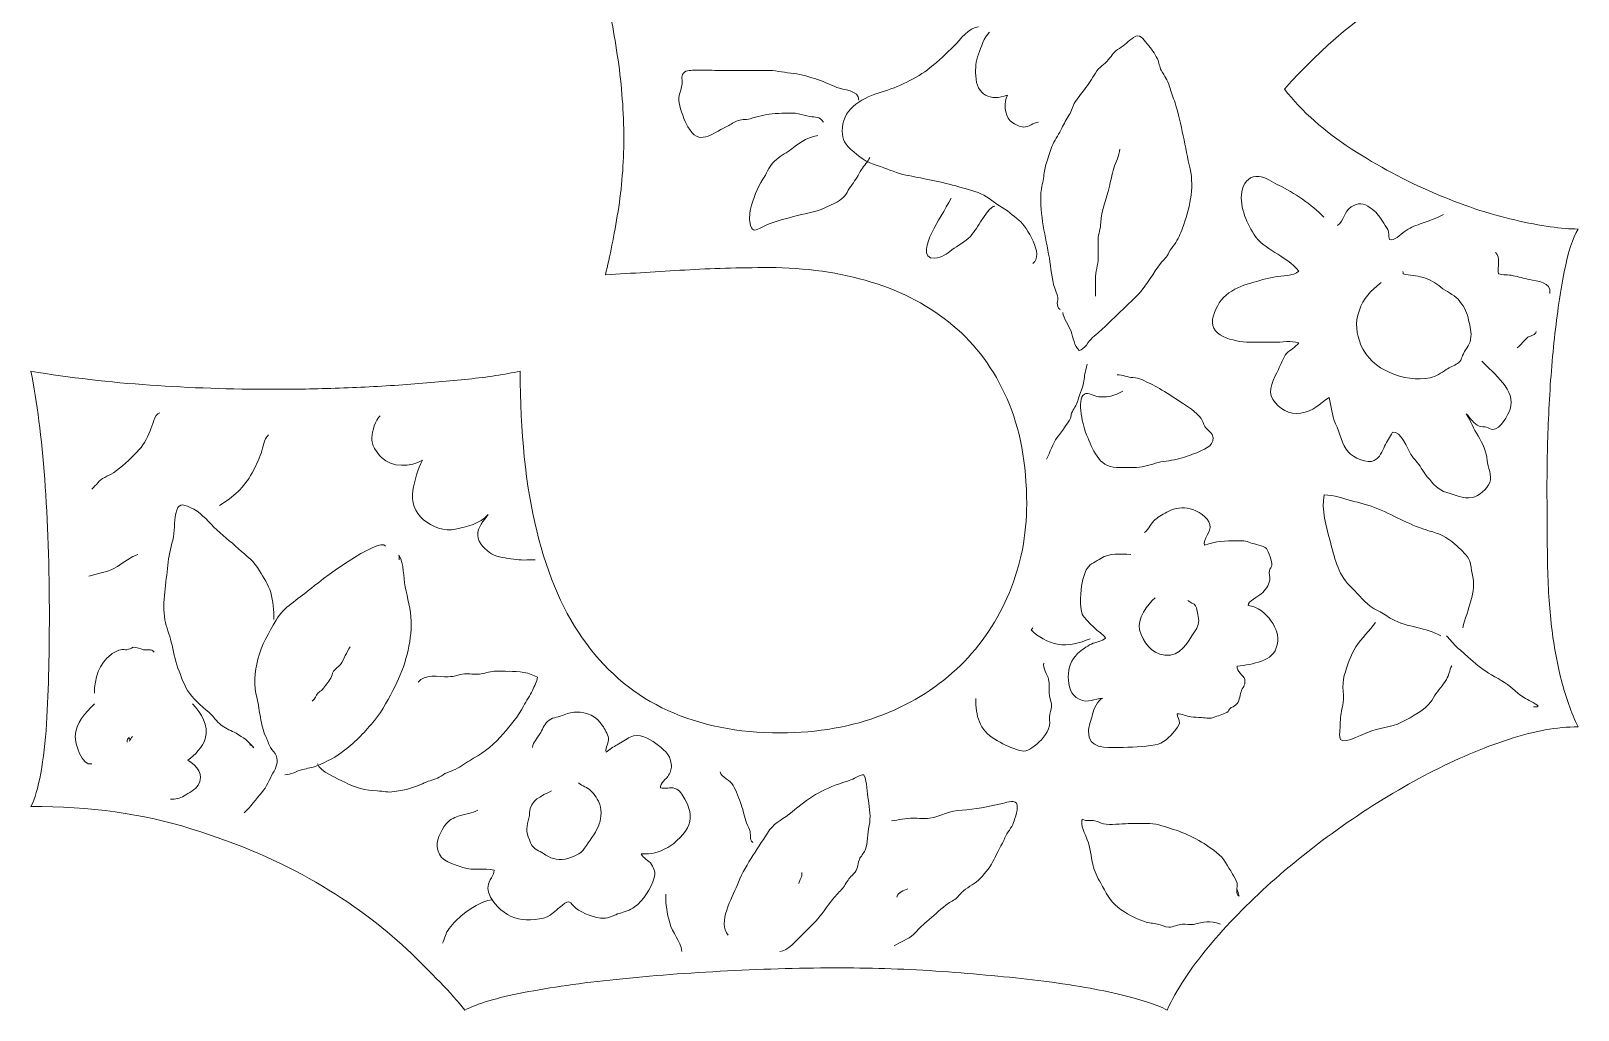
# Model space of a CAD drawing. Header units: millimetres. Extents: x 298.5 to 377.9, y -188.4 to -177.5.
# Drawn here: x 298.54 to 307.94, y -188.29 to -182.33 of the extents above; entities that cross this region are included whole.
import ezdxf

# ---------------------------------------------------------------- set-up
doc = ezdxf.new("R2010")
doc.units = ezdxf.units.MM
doc.header["$MEASUREMENT"] = 0
doc.layers.add('30', color=7, linetype='Continuous', lineweight=0)

msp = doc.modelspace()

# ---------------------------------------------------------------- linework, layer by layer
at = {"layer": '30', "color": 18, "lineweight": 13, "true_color": 0x000000}
msp.add_lwpolyline([(301.2557, -184.8059)], dxfattribs=at)
for points, knots in [([(298.5382, -187.0493), (298.5615, -187.0053), (298.5813, -186.9381), (298.5977, -186.8477), (298.614, -186.7573), (298.6257, -186.6571), (298.6327, -186.5472), (298.6397, -186.4372), (298.6443, -186.3249), (298.6467, -186.21), (298.649, -186.0952), (298.6502, -185.9938), (298.6502, -185.9058), (298.6502, -185.5931), (298.6408, -185.3109), (298.6222, -185.0593), (298.6035, -184.8076), (298.5755, -184.589), (298.5382, -184.4033), (298.7761, -184.4424), (299.0175, -184.4705), (299.2625, -184.4876), (299.5074, -184.5047), (299.7558, -184.5132), (300.0077, -184.5132), (300.1383, -184.5132), (300.2736, -184.5108), (300.4136, -184.5059), (300.5535, -184.501), (300.69, -184.4937), (300.8229, -184.4839), (300.9559, -184.4741), (301.0807, -184.4631), (301.1973, -184.4509), (301.3139, -184.4387), (301.4189, -184.4228), (301.5122, -184.4033), (301.5122, -185.146), (301.6463, -185.6982), (301.9146, -186.0598), (302.1828, -186.4214), (302.5759, -186.6022), (303.0937, -186.6022), (303.3223, -186.6022), (303.5299, -186.5655), (303.7165, -186.4922), (303.9031, -186.4189), (304.0605, -186.3188), (304.1888, -186.1917), (304.3171, -186.0647), (304.4163, -185.9168), (304.4862, -185.7483), (304.5562, -185.5797), (304.5912, -185.4001), (304.5912, -185.2095), (304.5912, -184.9652), (304.5515, -184.7526), (304.4722, -184.5719), (304.3929, -184.3911), (304.2833, -184.242), (304.1433, -184.1247), (304.0034, -184.0075), (303.8378, -183.9195), (303.6465, -183.8609), (303.4552, -183.8022), (303.2476, -183.7729), (303.0237, -183.7729), (302.8418, -183.7729), (302.6715, -183.7778), (302.5129, -183.7876), (302.3543, -183.7974), (302.1933, -183.8071), (302.03, -183.8169), (302.058, -183.7045), (302.0837, -183.5762), (302.107, -183.4321), (302.1303, -183.2879), (302.142, -183.1401), (302.142, -182.9886), (302.142, -182.8274), (302.1303, -182.6674), (302.107, -182.5086), (302.0837, -182.3497), (302.058, -182.2068), (302.03, -182.0798), (302.254, -182.0944), (302.4989, -182.1018), (302.7648, -182.1018), (302.9701, -182.1018), (303.1777, -182.0737), (303.3876, -182.0175), (303.5975, -181.9613), (303.7865, -181.8733), (303.9544, -181.7536), (304.1224, -181.6339), (304.2588, -181.4824), (304.3638, -181.2992), (304.4687, -181.1159), (304.5212, -180.8948), (304.5212, -180.6358), (304.5212, -180.2156), (304.4209, -179.8833), (304.2203, -179.639), (304.0197, -179.3947), (303.6908, -179.2725), (303.2336, -179.2725), (302.9957, -179.2725), (302.7718, -179.3116), (302.5619, -179.3898), (302.3519, -179.468), (302.17, -179.5975), (302.016, -179.7783), (301.8621, -179.9591), (301.7396, -180.1997), (301.6487, -180.5002), (301.5577, -180.8007), (301.5122, -181.1733), (301.5122, -181.618), (301.1483, -181.5447), (300.6982, -181.5081), (300.1617, -181.5081), (299.9097, -181.5081), (299.6613, -181.5166), (299.4164, -181.5337), (299.1715, -181.5508), (298.9301, -181.5789), (298.6921, -181.618), (298.7201, -181.4616), (298.7446, -181.2454), (298.7656, -180.9693), (298.7866, -180.6932), (298.7971, -180.372), (298.7971, -180.0055), (298.7971, -179.9077), (298.7936, -179.7978), (298.7866, -179.6756), (298.7796, -179.5535), (298.7703, -179.4362), (298.7586, -179.3238), (298.747, -179.2114), (298.7353, -179.1088), (298.7236, -179.016), (298.712, -178.9231), (298.7015, -178.8572), (298.6921, -178.8181), (299.0514, -178.8181), (299.3756, -178.7741), (299.6648, -178.6861), (299.9541, -178.5982), (300.2071, -178.4907), (300.4241, -178.3636), (300.641, -178.2366), (300.8241, -178.1022), (300.9734, -177.9605), (301.1227, -177.8188), (301.2393, -177.6942), (301.3233, -177.5867), (301.3933, -177.6258), (301.5017, -177.6649), (301.6487, -177.704), (301.7956, -177.7431), (301.9647, -177.7785), (302.156, -177.8102), (302.3473, -177.842), (302.5549, -177.8677), (302.7788, -177.8872), (303.0027, -177.9067), (303.229, -177.9165), (303.4576, -177.9165), (303.6675, -177.9165), (303.8774, -177.9067), (304.0874, -177.8872), (304.2973, -177.8677), (304.4944, -177.842), (304.6787, -177.8102), (304.8629, -177.7785), (305.0251, -177.7431), (305.165, -177.704), (305.305, -177.6649), (305.4099, -177.6258), (305.4799, -177.5867), (305.5359, -177.7235), (305.642, -177.8677), (305.7983, -178.0191), (305.9546, -178.1706), (306.1365, -178.3087), (306.3441, -178.4333), (306.5517, -178.5579), (306.771, -178.6617), (307.0019, -178.7448), (307.2328, -178.8278), (307.4486, -178.8694), (307.6492, -178.8694), (307.6212, -178.9231), (307.5932, -179.0062), (307.5652, -179.1186), (307.5372, -179.231), (307.5127, -179.3568), (307.4917, -179.4961), (307.4708, -179.6353), (307.4544, -179.7819), (307.4428, -179.9358), (307.4311, -180.0898), (307.4253, -180.2351), (307.4253, -180.372), (307.4253, -180.6847), (307.4463, -180.951), (307.4882, -181.1709), (307.5302, -181.3908), (307.5839, -181.5691), (307.6492, -181.706), (307.4253, -181.789), (307.178, -181.9087), (306.9074, -182.0651), (306.6369, -182.2215), (306.3873, -182.4291), (306.1587, -182.6881), (306.266, -182.8249), (306.4013, -182.9459), (306.5646, -183.0509), (306.7278, -183.156), (306.8946, -183.2452), (307.0649, -183.3185), (307.2352, -183.3918), (307.3996, -183.4467), (307.5582, -183.4834), (307.7168, -183.52), (307.8451, -183.5384), (307.9431, -183.5384), (307.9104, -183.5921), (307.8825, -183.6789), (307.8591, -183.7986), (307.8358, -183.9183), (307.816, -184.0527), (307.7996, -184.2017), (307.7833, -184.3507), (307.7717, -184.5047), (307.7647, -184.6635), (307.7577, -184.8223), (307.7542, -184.9677), (307.7542, -185.0996), (307.7542, -185.2755), (307.7553, -185.4331), (307.7577, -185.5723), (307.76, -185.7116), (307.7682, -185.8399), (307.7822, -185.9572), (307.7961, -186.0744), (307.816, -186.1832), (307.8416, -186.2833), (307.8673, -186.3835), (307.9011, -186.4776), (307.9431, -186.5655), (307.8171, -186.5655), (307.676, -186.5912), (307.5197, -186.6425), (307.3635, -186.6938), (307.2025, -186.7622), (307.0369, -186.8477), (306.8713, -186.9332), (306.7057, -187.0334), (306.5401, -187.1482), (306.3744, -187.2631), (306.2205, -187.384), (306.0782, -187.511), (305.9359, -187.6381), (305.8088, -187.7688), (305.6968, -187.9032), (305.5849, -188.0376), (305.5009, -188.1658), (305.4449, -188.288), (305.3796, -188.2538), (305.2781, -188.2208), (305.1405, -188.189), (305.0029, -188.1573), (304.8431, -188.1304), (304.6612, -188.1084), (304.4792, -188.0864), (304.2845, -188.0681), (304.0769, -188.0534), (303.8693, -188.0388), (303.6652, -188.0315), (303.4646, -188.0315), (303.2406, -188.0315), (303.0097, -188.0376), (302.7718, -188.0498), (302.5339, -188.062), (302.3088, -188.0791), (302.0965, -188.1011), (301.8843, -188.1231), (301.6965, -188.1499), (301.5332, -188.1817), (301.3699, -188.2135), (301.251, -188.2489), (301.1763, -188.288), (301.0924, -188.1854), (300.9746, -188.062), (300.8229, -187.9178), (300.6713, -187.7737), (300.4871, -187.6381), (300.2701, -187.511), (300.0532, -187.384), (299.8001, -187.2753), (299.5109, -187.1849), (299.2216, -187.0945), (298.8974, -187.0493), (298.5382, -187.0493)], [0, 0, 0, 0, 1, 1, 1, 2, 2, 2, 3, 3, 3, 4, 4, 4, 5, 5, 5, 6, 6, 6, 7, 7, 7, 8, 8, 8, 9, 9, 9, 10, 10, 10, 11, 11, 11, 12, 12, 12, 13, 13, 13, 14, 14, 14, 15, 15, 15, 16, 16, 16, 17, 17, 17, 18, 18, 18, 19, 19, 19, 20, 20, 20, 21, 21, 21, 22, 22, 22, 23, 23, 23, 24, 24, 24, 25, 25, 25, 26, 26, 26, 27, 27, 27, 28, 28, 28, 29, 29, 29, 30, 30, 30, 31, 31, 31, 32, 32, 32, 33, 33, 33, 34, 34, 34, 35, 35, 35, 36, 36, 36, 37, 37, 37, 38, 38, 38, 39, 39, 39, 40, 40, 40, 41, 41, 41, 42, 42, 42, 43, 43, 43, 44, 44, 44, 45, 45, 45, 46, 46, 46, 47, 47, 47, 48, 48, 48, 49, 49, 49, 50, 50, 50, 51, 51, 51, 52, 52, 52, 53, 53, 53, 54, 54, 54, 55, 55, 55, 56, 56, 56, 57, 57, 57, 58, 58, 58, 59, 59, 59, 60, 60, 60, 61, 61, 61, 62, 62, 62, 63, 63, 63, 64, 64, 64, 65, 65, 65, 66, 66, 66, 67, 67, 67, 68, 68, 68, 69, 69, 69, 70, 70, 70, 71, 71, 71, 72, 72, 72, 73, 73, 73, 74, 74, 74, 75, 75, 75, 76, 76, 76, 77, 77, 77, 78, 78, 78, 79, 79, 79, 80, 80, 80, 81, 81, 81, 82, 82, 82, 83, 83, 83, 84, 84, 84, 85, 85, 85, 86, 86, 86, 87, 87, 87, 88, 88, 88, 89, 89, 89, 90, 90, 90, 91, 91, 91, 92, 92, 92, 93, 93, 93, 94, 94, 94, 95, 95, 95, 96, 96, 96, 97, 97, 97, 98, 98, 98, 99, 99, 99, 100, 100, 100, 101, 101, 101, 102, 102, 102, 102]), ([(304.6291, -183.7476), (304.7004, -183.6967), (304.5893, -183.5219), (304.5464, -183.4868), (304.5083, -183.4555), (304.4706, -183.4218), (304.427, -183.3967), (304.3827, -183.3713), (304.343, -183.3332), (304.2956, -183.3172), (304.1926, -183.2824), (304.0891, -183.2559), (303.9801, -183.2345), (303.9328, -183.2252), (303.8875, -183.2172), (303.8394, -183.206), (303.7839, -183.1931), (303.7363, -183.1676), (303.6829, -183.1523), (303.6177, -183.1336), (303.5715, -183.0997), (303.5209, -183.053), (303.475, -183.0108), (303.4673, -182.9818), (303.4712, -182.9208), (303.4789, -182.7981), (303.605, -182.7366), (303.7068, -182.7058), (303.8106, -182.6744), (303.9202, -182.6254), (304.0044, -182.5569), (304.0559, -182.5151), (304.1023, -182.4719), (304.1496, -182.4247), (304.1867, -182.3876), (304.2415, -182.3116), (304.2984, -182.3089)], [0, 0, 0, 0, 1, 1, 1, 2, 2, 2, 3, 3, 3, 4, 4, 4, 5, 5, 5, 6, 6, 6, 7, 7, 7, 8, 8, 8, 9, 9, 9, 10, 10, 10, 11, 11, 11, 12, 12, 12, 12]), ([(304.3645, -182.342), (304.333, -182.3723), (304.3138, -182.4331), (304.2985, -182.4743), (304.2816, -182.5197), (304.2793, -182.5572), (304.2815, -182.6066), (304.2867, -182.7239), (304.3714, -182.7642), (304.4741, -182.7236), (304.4535, -182.7682), (304.4549, -182.8434), (304.4913, -182.88), (304.5077, -182.8966), (304.5491, -182.9173), (304.5728, -182.9183), (304.6053, -182.9196), (304.631, -182.8921), (304.6622, -182.8877)], [0, 0, 0, 0, 1, 1, 1, 2, 2, 2, 3, 3, 3, 4, 4, 4, 5, 5, 5, 6, 6, 6, 6]), ([(304.7945, -184.0287), (304.7633, -184.005), (304.7859, -183.9754), (304.7788, -183.9452), (304.7752, -183.9297), (304.7669, -183.9129), (304.7619, -183.8977), (304.7421, -183.8375), (304.7398, -183.7755), (304.7293, -183.7154), (304.7061, -183.5838), (304.6704, -183.4544), (304.6783, -183.3181), (304.6803, -183.284), (304.6923, -183.2528), (304.6953, -183.2189), (304.6979, -183.1894), (304.7023, -183.1642), (304.7119, -183.1358), (304.7228, -183.1033), (304.7316, -183.0677), (304.7445, -183.0361), (304.7586, -183.0017), (304.7825, -182.9715), (304.799, -182.9365), (304.8125, -182.9077), (304.827, -182.881), (304.8441, -182.8546), (304.8605, -182.8291), (304.8663, -182.8014), (304.8804, -182.7756), (304.8959, -182.7473), (304.9229, -182.7161), (304.9424, -182.6897), (304.9669, -182.6565), (304.9889, -182.6256), (305.0095, -182.5897), (305.0317, -182.551), (305.0625, -182.5408), (305.0894, -182.5074), (305.1106, -182.481), (305.1228, -182.4594), (305.1547, -182.4404), (305.1879, -182.4205), (305.21, -182.3939), (305.241, -182.3735), (305.2818, -182.3467), (305.2971, -182.3811), (305.324, -182.4128), (305.3499, -182.4432), (305.3683, -182.4671), (305.3861, -182.5038), (305.3966, -182.5254), (305.3983, -182.5532), (305.4092, -182.5731), (305.4306, -182.6128), (305.4477, -182.6277), (305.4596, -182.6723), (305.4685, -182.7056), (305.4826, -182.7389), (305.4931, -182.772), (305.5337, -182.8995), (305.554, -183.0413), (305.5846, -183.1725), (305.6123, -183.2918), (305.5802, -183.4195), (305.5386, -183.5327), (305.5253, -183.5689), (305.5121, -183.6007), (305.489, -183.6323), (305.4758, -183.6505), (305.4656, -183.6605), (305.4559, -183.6814), (305.4422, -183.7112), (305.4251, -183.7225), (305.4054, -183.7476), (305.3597, -183.8057), (305.3253, -183.8757), (305.2745, -183.9295), (305.2103, -183.9975), (305.1406, -184.0584), (305.0743, -184.1247), (305.0484, -184.1506), (305.02, -184.1744), (304.9916, -184.1986), (304.9676, -184.219), (304.943, -184.2725), (304.9094, -184.2763), (304.8811, -184.2518), (304.8733, -184.1966), (304.8611, -184.1619), (304.8481, -184.1253), (304.8154, -184.0846), (304.811, -184.0453)], [0, 0, 0, 0, 1, 1, 1, 2, 2, 2, 3, 3, 3, 4, 4, 4, 5, 5, 5, 6, 6, 6, 7, 7, 7, 8, 8, 8, 9, 9, 9, 10, 10, 10, 11, 11, 11, 12, 12, 12, 13, 13, 13, 14, 14, 14, 15, 15, 15, 16, 16, 16, 17, 17, 17, 18, 18, 18, 19, 19, 19, 20, 20, 20, 21, 21, 21, 22, 22, 22, 23, 23, 23, 24, 24, 24, 25, 25, 25, 26, 26, 26, 27, 27, 27, 28, 28, 28, 29, 29, 29, 30, 30, 30, 31, 31, 31, 31]), ([(303.3558, -182.8877), (303.3327, -182.8523), (303.3074, -182.86), (303.2723, -182.8547), (303.2477, -182.851), (303.228, -182.8417), (303.2033, -182.8373), (303.1565, -182.8289), (303.0919, -182.8347), (303.0449, -182.8377), (302.9995, -182.8406), (302.9531, -182.8563), (302.9102, -182.8676), (302.8805, -182.8753), (302.8554, -182.87), (302.8266, -182.8828), (302.805, -182.8924), (302.7857, -182.9069), (302.7642, -182.9171), (302.6771, -182.9585), (302.5977, -183.0379), (302.5323, -182.917), (302.5114, -182.8784), (302.4859, -182.8147), (302.4786, -182.772), (302.4712, -182.7289), (302.4897, -182.6963), (302.4968, -182.6566), (302.5011, -182.633), (302.4873, -182.6116), (302.5042, -182.5907), (302.5211, -182.5699), (302.5559, -182.5739), (302.5795, -182.5731), (302.6233, -182.5717), (302.6675, -182.5735), (302.7114, -182.5735), (302.8103, -182.5735), (302.9092, -182.5744), (303.0081, -182.5736), (303.0596, -182.5731), (303.1064, -182.5854), (303.1569, -182.5896), (303.2046, -182.5936), (303.2566, -182.6094), (303.3026, -182.6232), (303.3492, -182.6372), (303.3926, -182.6586), (303.4376, -182.6773), (303.4753, -182.6929), (303.5724, -182.6935), (303.5708, -182.7554)], [0, 0, 0, 0, 1, 1, 1, 2, 2, 2, 3, 3, 3, 4, 4, 4, 5, 5, 5, 6, 6, 6, 7, 7, 7, 8, 8, 8, 9, 9, 9, 10, 10, 10, 11, 11, 11, 12, 12, 12, 13, 13, 13, 14, 14, 14, 15, 15, 15, 16, 16, 16, 17, 17, 17, 17]), ([(303.3227, -182.9704), (303.247, -182.9835), (303.2008, -183.0223), (303.1408, -183.066), (303.1112, -183.0876), (303.0741, -183.1073), (303.049, -183.1354), (303.0231, -183.1643), (303.0091, -183.2034), (302.988, -183.2354), (302.9526, -183.2891), (302.9272, -183.3537), (302.9131, -183.4173), (302.9066, -183.4463), (302.9034, -183.4883), (302.9127, -183.5172), (302.9262, -183.5595), (302.9471, -183.5453), (302.9792, -183.5289), (303.0427, -183.4966), (303.1046, -183.4813), (303.1734, -183.4624), (303.237, -183.445), (303.3032, -183.4382), (303.3645, -183.4088), (303.3961, -183.3936), (303.4373, -183.3784), (303.4645, -183.3576), (303.4906, -183.3376), (303.5092, -183.2949), (303.5294, -183.2681), (303.5527, -183.2373), (303.5682, -183.21), (303.5869, -183.1771), (303.6013, -183.1519), (303.6275, -183.1297), (303.6369, -183.1027)], [0, 0, 0, 0, 1, 1, 1, 2, 2, 2, 3, 3, 3, 4, 4, 4, 5, 5, 5, 6, 6, 6, 7, 7, 7, 8, 8, 8, 9, 9, 9, 10, 10, 10, 11, 11, 11, 12, 12, 12, 12]), ([(305.1583, -183.0531), (305.1537, -183.0925), (305.1328, -183.1311), (305.1211, -183.1689), (305.1092, -183.2074), (305.102, -183.2465), (305.0926, -183.285), (305.0761, -183.3524), (305.045, -183.4296), (305.0421, -183.4997), (305.0405, -183.5373), (305.0273, -183.5659), (305.0256, -183.6025), (305.0239, -183.6394), (305.0273, -183.6767), (305.0264, -183.7137), (305.0252, -183.7595), (305.0091, -183.7964), (305.0095, -183.8432), (305.0098, -183.8774), (305.0095, -183.9118), (305.0095, -183.9461)], [0, 0, 0, 0, 1, 1, 1, 2, 2, 2, 3, 3, 3, 4, 4, 4, 5, 5, 5, 6, 6, 6, 7, 7, 7, 7]), ([(306.3985, -183.4665), (306.3237, -183.3901), (306.2184, -183.3177), (306.1211, -183.2717), (306.0811, -183.2529), (306.0447, -183.2208), (306.0016, -183.2182), (305.9522, -183.2152), (305.9162, -183.2445), (305.9033, -183.2943), (305.8778, -183.392), (305.9248, -183.4901), (305.9724, -183.5698), (306.002, -183.6195), (306.0515, -183.6487), (306.1, -183.6806), (306.1437, -183.7093), (306.2159, -183.7495), (306.2451, -183.7939), (306.2142, -183.8253), (306.1423, -183.8236), (306.1017, -183.8294), (306.0507, -183.8367), (306.0022, -183.8538), (305.9529, -183.8675), (305.8951, -183.8836), (305.851, -183.9021), (305.8033, -183.9411), (305.7615, -183.9753), (305.7324, -184.0337), (305.7218, -184.0866), (305.6991, -184.2011), (305.8843, -184.2279), (305.9605, -184.2271), (306.005, -184.2267), (306.0495, -184.2272), (306.094, -184.2272), (306.1377, -184.2272), (306.2035, -184.2158), (306.2447, -184.2297), (306.2249, -184.2592), (306.1935, -184.2718), (306.1708, -184.2961), (306.1499, -184.3185), (306.1358, -184.3644), (306.1216, -184.3925), (306.0953, -184.4444), (306.0523, -184.5219), (306.0877, -184.5744), (306.127, -184.6326), (306.1873, -184.6687), (306.2586, -184.6577), (306.3338, -184.6461), (306.3696, -184.6045), (306.4296, -184.562), (306.4448, -184.6184), (306.4449, -184.6686), (306.4693, -184.7233), (306.4931, -184.7768), (306.5085, -184.8501), (306.5467, -184.8958), (306.5745, -184.929), (306.6675, -184.9668), (306.7044, -184.946), (306.7377, -184.9272), (306.7531, -184.8917), (306.7669, -184.8592), (306.7801, -184.8281), (306.8008, -184.804), (306.8153, -184.7738), (306.8664, -184.7625), (306.9059, -184.8769), (306.9273, -184.9097), (306.9467, -184.9394), (306.9719, -184.9622), (306.9902, -184.9919), (307.0043, -185.015), (307.0089, -185.0258), (307.0265, -185.0452), (307.0679, -185.0905), (307.0867, -185.1246), (307.1463, -185.1403), (307.1999, -185.1544), (307.2411, -185.181), (307.2999, -185.1705), (307.3396, -185.1634), (307.3921, -185.1189), (307.4066, -185.0794), (307.4218, -185.0379), (307.3947, -184.9862), (307.3911, -184.9451), (307.3867, -184.8947), (307.3627, -184.8393), (307.3349, -184.797), (307.3063, -184.7537), (307.2921, -184.7044), (307.2638, -184.6618), (307.2859, -184.6846), (307.3116, -184.7251), (307.3411, -184.7378), (307.3564, -184.7398), (307.3717, -184.7418), (307.387, -184.7437), (307.399, -184.7496), (307.4114, -184.7545), (307.4242, -184.7584), (307.4729, -184.7553), (307.5164, -184.6728), (307.5302, -184.6337), (307.5689, -184.5234), (307.4287, -184.414), (307.3576, -184.3429)], [0, 0, 0, 0, 1, 1, 1, 2, 2, 2, 3, 3, 3, 4, 4, 4, 5, 5, 5, 6, 6, 6, 7, 7, 7, 8, 8, 8, 9, 9, 9, 10, 10, 10, 11, 11, 11, 12, 12, 12, 13, 13, 13, 14, 14, 14, 15, 15, 15, 16, 16, 16, 17, 17, 17, 18, 18, 18, 19, 19, 19, 20, 20, 20, 21, 21, 21, 22, 22, 22, 23, 23, 23, 24, 24, 24, 25, 25, 25, 26, 26, 26, 27, 27, 27, 28, 28, 28, 29, 29, 29, 30, 30, 30, 31, 31, 31, 32, 32, 32, 33, 33, 33, 34, 34, 34, 35, 35, 35, 36, 36, 36, 37, 37, 37, 37]), ([(304.133, -183.3507), (304.0927, -183.4229), (304.0486, -183.4914), (304.0123, -183.5657), (303.9889, -183.6134), (303.9475, -183.723), (304.0335, -183.7157), (304.0758, -183.7121), (304.1047, -183.6896), (304.1367, -183.6654), (304.1727, -183.638), (304.2178, -183.6163), (304.2488, -183.5835), (304.2767, -183.554), (304.295, -183.5152), (304.3186, -183.4831), (304.3332, -183.4631), (304.3718, -183.3975), (304.3976, -183.4003)], [0, 0, 0, 0, 1, 1, 1, 2, 2, 2, 3, 3, 3, 4, 4, 4, 5, 5, 5, 6, 6, 6, 6]), ([(306.4812, -183.5161), (306.5228, -183.4889), (306.5181, -183.4323), (306.5636, -183.4038), (306.6077, -183.3761), (306.6392, -183.38), (306.6796, -183.4085), (306.7151, -183.4335), (306.7322, -183.4544), (306.754, -183.4913), (306.7631, -183.5067), (306.7795, -183.5252), (306.7859, -183.5409), (306.7948, -183.5625), (306.7904, -183.5796), (306.797, -183.6021), (306.8228, -183.614), (306.8636, -183.571), (306.8865, -183.5552), (306.9191, -183.5328), (306.9457, -183.5196), (306.9842, -183.5074), (307.0331, -183.4919), (307.0813, -183.472), (307.1261, -183.45)], [0, 0, 0, 0, 1, 1, 1, 2, 2, 2, 3, 3, 3, 4, 4, 4, 5, 5, 5, 6, 6, 6, 7, 7, 7, 8, 8, 8, 8]), ([(307.4403, -183.6815), (307.4749, -183.7071), (307.4514, -183.7748), (307.4585, -183.8112), (307.4869, -183.8199), (307.5188, -183.8149), (307.5478, -183.8221), (307.5804, -183.8301), (307.6143, -183.8379), (307.6476, -183.8453), (307.6931, -183.8553), (307.7835, -183.8599), (307.7711, -183.9295)], [0, 0, 0, 0, 1, 1, 1, 2, 2, 2, 3, 3, 3, 4, 4, 4, 4]), ([(306.7458, -183.8634), (306.6798, -183.9194), (306.641, -183.9541), (306.6115, -184.037), (306.5868, -184.1065), (306.5947, -184.176), (306.6232, -184.2437), (306.6873, -184.396), (306.8869, -184.4727), (307.0434, -184.4429), (307.0786, -184.4362), (307.1126, -184.4124), (307.1418, -184.3929), (307.1632, -184.3786), (307.1896, -184.3698), (307.21, -184.3562), (307.2371, -184.3381), (307.2319, -184.3246), (307.2459, -184.2969), (307.2646, -184.2601), (307.2893, -184.2375), (307.2919, -184.1945), (307.2946, -184.1496), (307.2842, -184.1201), (307.2744, -184.0784), (307.2643, -184.0351), (307.2466, -184.0016), (307.2133, -183.9659), (307.1831, -183.9334), (307.1425, -183.9199), (307.1091, -183.8923), (307.0769, -183.8657), (307.0424, -183.8439), (307.0007, -183.8322), (306.9614, -183.8211), (306.9181, -183.8221), (306.8809, -183.8109), (306.88, -183.8064), (306.879, -183.8018), (306.8781, -183.7972)], [0, 0, 0, 0, 1, 1, 1, 2, 2, 2, 3, 3, 3, 4, 4, 4, 5, 5, 5, 6, 6, 6, 7, 7, 7, 8, 8, 8, 9, 9, 9, 10, 10, 10, 11, 11, 11, 12, 12, 12, 13, 13, 13, 13]), ([(307.5726, -184.2602), (307.5994, -184.2426), (307.6135, -184.2145), (307.6387, -184.1969), (307.6579, -184.1835), (307.6834, -184.1876), (307.6884, -184.161)], [0, 0, 0, 0, 1, 1, 1, 2, 2, 2, 2]), ([(304.9599, -184.3595), (304.9557, -184.3847), (304.9457, -184.4033), (304.9433, -184.4293), (304.9404, -184.4608), (304.9352, -184.4865), (304.9247, -184.5165), (304.9171, -184.5385), (304.9087, -184.5604), (304.9019, -184.5827), (304.8925, -184.6138), (304.8785, -184.6291), (304.8638, -184.6572), (304.8589, -184.6665), (304.8625, -184.6801), (304.8579, -184.6893), (304.8494, -184.7061), (304.8367, -184.7202), (304.827, -184.7361), (304.8112, -184.7623), (304.7958, -184.7818), (304.7775, -184.8056), (304.7484, -184.8434), (304.7338, -184.8963), (304.7118, -184.9382)], [0, 0, 0, 0, 1, 1, 1, 2, 2, 2, 3, 3, 3, 4, 4, 4, 5, 5, 5, 6, 6, 6, 7, 7, 7, 8, 8, 8, 8]), ([(305.1418, -184.4256), (305.1728, -184.4251), (305.2058, -184.4394), (305.2372, -184.4421), (305.259, -184.444), (305.2696, -184.4447), (305.2905, -184.4542), (305.3263, -184.4704), (305.3644, -184.4879), (305.3981, -184.5079), (305.4402, -184.5328), (305.481, -184.5614), (305.5229, -184.5874), (305.5624, -184.6118), (305.6256, -184.6534), (305.6519, -184.6902), (305.6623, -184.7046), (305.6645, -184.7248), (305.6742, -184.7398), (305.6856, -184.7575), (305.7095, -184.7697), (305.7184, -184.7886), (305.746, -184.8465), (305.6783, -184.8752), (305.6387, -184.8927), (305.6017, -184.909), (305.5608, -184.9225), (305.5225, -184.9341), (305.4778, -184.9476), (305.4331, -184.9476), (305.3898, -184.9585), (305.3465, -184.9693), (305.3055, -184.9871), (305.2589, -184.9885), (305.219, -184.9896), (305.1781, -184.989), (305.1381, -184.9882), (305.025, -184.9857), (304.994, -184.8766), (304.9553, -184.7894), (304.9369, -184.748), (304.8908, -184.5733), (304.9418, -184.5431), (304.9659, -184.5288), (305.0024, -184.5553), (305.0269, -184.5588), (305.0416, -184.5608), (305.061, -184.5593), (305.0756, -184.5583), (305.1122, -184.5557), (305.1431, -184.5405), (305.1748, -184.5248)], [0, 0, 0, 0, 1, 1, 1, 2, 2, 2, 3, 3, 3, 4, 4, 4, 5, 5, 5, 6, 6, 6, 7, 7, 7, 8, 8, 8, 9, 9, 9, 10, 10, 10, 11, 11, 11, 12, 12, 12, 13, 13, 13, 14, 14, 14, 15, 15, 15, 16, 16, 16, 17, 17, 17, 17]), ([(298.9075, -185.1201), (298.9371, -185.0946), (298.9504, -185.0672), (298.9865, -185.0486), (299.0055, -185.0388), (299.0221, -185.0335), (299.0397, -185.0213), (299.0914, -184.9856), (299.1366, -184.9402), (299.1811, -184.8962), (299.22, -184.8578), (299.243, -184.8163), (299.2632, -184.766), (299.2744, -184.738), (299.2898, -184.6632), (299.3209, -184.6571)], [0, 0, 0, 0, 1, 1, 1, 2, 2, 2, 3, 3, 3, 4, 4, 4, 5, 5, 5, 5]), ([(300.6604, -184.6737), (300.6317, -184.6998), (300.613, -184.768), (300.6104, -184.8059), (300.6071, -184.8546), (300.6371, -184.8948), (300.6701, -184.9285), (300.7305, -184.9904), (300.8492, -184.985), (300.9192, -184.944), (300.8888, -184.9963), (300.8701, -185.0694), (300.8603, -185.129), (300.8487, -185.1993), (300.87, -185.2601), (300.9246, -185.3065), (300.9753, -185.3496), (301.0524, -185.3803), (301.1197, -185.3645), (301.189, -185.3483), (301.2672, -185.332), (301.3169, -185.2739), (301.2927, -185.3117), (301.2523, -185.3516), (301.254, -185.4016), (301.2556, -185.4472), (301.3043, -185.4938), (301.3388, -185.5137), (301.3796, -185.537), (301.4268, -185.5382), (301.4716, -185.5464), (301.5141, -185.5542), (301.5593, -185.5501), (301.603, -185.5501)], [0, 0, 0, 0, 1, 1, 1, 2, 2, 2, 3, 3, 3, 4, 4, 4, 5, 5, 5, 6, 6, 6, 7, 7, 7, 8, 8, 8, 9, 9, 9, 10, 10, 10, 11, 11, 11, 11]), ([(299.6847, -185.2194), (299.7696, -185.1673), (299.8337, -185.1102), (299.8831, -185.0218), (299.9035, -184.9852), (299.9227, -184.9413), (299.9373, -184.9015), (299.9518, -184.8617), (299.9517, -184.8224), (299.9824, -184.7894)], [0, 0, 0, 0, 1, 1, 1, 2, 2, 2, 3, 3, 3, 3]), ([(307.1096, -186.0131), (307.0204, -185.96), (306.9052, -185.9614), (306.8123, -185.9111), (306.7828, -185.895), (306.76, -185.8742), (306.7284, -185.8597), (306.7109, -185.8518), (306.695, -185.844), (306.6796, -185.832), (306.6347, -185.7967), (306.5963, -185.7473), (306.5555, -185.7072), (306.4809, -185.6338), (306.4616, -185.5292), (306.4352, -185.4343), (306.4119, -185.3505), (306.3817, -185.2425), (306.4002, -185.1549), (306.4565, -185.1551), (306.5256, -185.1805), (306.5805, -185.1944), (306.6357, -185.2083), (306.694, -185.2249), (306.7458, -185.2479), (306.8517, -185.2949), (306.9486, -185.3515), (307.06, -185.3807), (307.1168, -185.3956), (307.1654, -185.4258), (307.2084, -185.4666), (307.236, -185.4928), (307.2707, -185.5222), (307.2846, -185.559), (307.2936, -185.5826), (307.2932, -185.608), (307.2997, -185.6328), (307.3299, -185.7472), (307.2675, -185.854), (307.2419, -185.9635)], [0, 0, 0, 0, 1, 1, 1, 2, 2, 2, 3, 3, 3, 4, 4, 4, 5, 5, 5, 6, 6, 6, 7, 7, 7, 8, 8, 8, 9, 9, 9, 10, 10, 10, 11, 11, 11, 12, 12, 12, 13, 13, 13, 13]), ([(300.0155, -185.9139), (300.0145, -185.857), (300.0112, -185.8027), (299.9957, -185.7485), (299.982, -185.7008), (299.9514, -185.6588), (299.9282, -185.6162), (299.8969, -185.5589), (299.8483, -185.5279), (299.7996, -185.4826), (299.751, -185.4374), (299.6991, -185.399), (299.6508, -185.3508), (299.6041, -185.3041), (299.5663, -185.2584), (299.5065, -185.2315), (299.4564, -185.2089), (299.4332, -185.2042), (299.4193, -185.269), (299.4082, -185.3208), (299.4122, -185.3787), (299.3999, -185.4307), (299.3883, -185.4799), (299.3742, -185.5327), (299.3701, -185.5828), (299.3615, -185.687), (299.3339, -185.8075), (299.3531, -185.9144), (299.3614, -185.96), (299.3797, -186.0047), (299.3911, -186.0499), (299.4045, -186.1029), (299.413, -186.156), (299.4321, -186.2079), (299.4507, -186.2585), (299.4709, -186.3172), (299.502, -186.3612), (299.5356, -186.409), (299.5935, -186.4511), (299.6351, -186.4927), (299.6562, -186.5137), (299.6771, -186.542), (299.7009, -186.5597), (299.7263, -186.5786), (299.7574, -186.5878), (299.7848, -186.6043), (299.8281, -186.6303), (299.8623, -186.6534), (299.893, -186.6931), (299.8871, -186.6829), (299.8782, -186.6766), (299.8666, -186.6746)], [0, 0, 0, 0, 1, 1, 1, 2, 2, 2, 3, 3, 3, 4, 4, 4, 5, 5, 5, 6, 6, 6, 7, 7, 7, 8, 8, 8, 9, 9, 9, 10, 10, 10, 11, 11, 11, 12, 12, 12, 13, 13, 13, 14, 14, 14, 15, 15, 15, 16, 16, 16, 17, 17, 17, 17]), ([(305.3071, -185.3847), (305.335, -185.3621), (305.3462, -185.3275), (305.3733, -185.3049), (305.3951, -185.2868), (305.427, -185.269), (305.4523, -185.2557), (305.4922, -185.2348), (305.5403, -185.2271), (305.5846, -185.2392), (305.6274, -185.251), (305.6958, -185.289), (305.7051, -185.3351), (305.7145, -185.3824), (305.66, -185.4213), (305.6727, -185.4616), (305.7427, -185.4348), (305.7957, -185.4349), (305.8702, -185.4343), (305.9024, -185.4341), (305.9222, -185.4337), (305.9517, -185.4463), (305.9781, -185.4577), (306.0303, -185.461), (306.0483, -185.4818), (306.0627, -185.4985), (306.0832, -185.5621), (306.0814, -185.5832), (306.0807, -185.5927), (306.069, -185.6047), (306.0669, -185.6154), (306.0633, -185.6338), (306.0708, -185.6541), (306.0686, -185.6727), (306.0644, -185.7073), (306.042, -185.7329), (306.0167, -185.757), (305.9999, -185.773), (305.9341, -185.8026), (305.9368, -185.828), (305.9928, -185.833), (306.05, -185.8783), (306.078, -185.9222), (306.1095, -185.9714), (306.127, -186.0062), (306.1141, -186.0664), (306.1018, -186.1231), (306.0678, -186.1472), (306.0186, -186.166), (305.9735, -186.1831), (305.9189, -186.1913), (305.8707, -186.1971), (305.8651, -186.2294), (305.9103, -186.2497), (305.9169, -186.2785), (305.9233, -186.3068), (305.909, -186.3189), (305.8978, -186.3439), (305.8868, -186.3687), (305.8879, -186.4021), (305.8707, -186.4237), (305.8616, -186.4358), (305.8498, -186.4438), (305.8353, -186.4475), (305.8268, -186.4541), (305.8207, -186.4624), (305.8169, -186.4724), (305.7934, -186.4866), (305.7626, -186.495), (305.7371, -186.5054), (305.7025, -186.5195), (305.6899, -186.5121), (305.6535, -186.5087), (305.6311, -186.5067), (305.6113, -186.5094), (305.5891, -186.5055), (305.5618, -186.5007), (305.5358, -186.4852), (305.5068, -186.486), (305.506, -186.5072), (305.5224, -186.5218), (305.5197, -186.5428), (305.518, -186.5554), (305.498, -186.5815), (305.4907, -186.591), (305.4638, -186.6256), (305.4189, -186.6687), (305.3733, -186.6754), (305.2987, -186.6864), (305.2268, -186.6911), (305.1484, -186.6911), (305.074, -186.6911), (304.9642, -186.7029), (304.9669, -186.591), (304.9677, -186.5597), (304.9863, -186.519), (304.9921, -186.489), (304.9979, -186.4585), (305.0212, -186.4036), (305.0537, -186.3919), (305.0007, -186.3926), (304.9659, -186.4248), (304.9104, -186.3983), (304.858, -186.3733), (304.8438, -186.3159), (304.8438, -186.2612), (304.8438, -186.2064), (304.8605, -186.1582), (304.9012, -186.1206), (304.9261, -186.0976), (304.954, -186.0769), (304.9847, -186.0621), (305.0114, -186.0492), (305.0493, -186.0467), (305.071, -186.0264), (305.0531, -185.9993), (305.0229, -185.9852), (305.0012, -185.9621), (304.9835, -185.9433), (304.9396, -185.906), (304.9293, -185.8812), (304.9125, -185.8408), (304.919, -185.733), (304.9282, -185.6905), (304.9335, -185.6661), (304.9458, -185.6232), (304.9586, -185.603), (304.978, -185.5724), (305.0132, -185.5607), (305.0424, -185.5417), (305.0972, -185.506), (305.1604, -185.517), (305.2244, -185.517)], [0, 0, 0, 0, 1, 1, 1, 2, 2, 2, 3, 3, 3, 4, 4, 4, 5, 5, 5, 6, 6, 6, 7, 7, 7, 8, 8, 8, 9, 9, 9, 10, 10, 10, 11, 11, 11, 12, 12, 12, 13, 13, 13, 14, 14, 14, 15, 15, 15, 16, 16, 16, 17, 17, 17, 18, 18, 18, 19, 19, 19, 20, 20, 20, 21, 21, 21, 22, 22, 22, 23, 23, 23, 24, 24, 24, 25, 25, 25, 26, 26, 26, 27, 27, 27, 28, 28, 28, 29, 29, 29, 30, 30, 30, 31, 31, 31, 32, 32, 32, 33, 33, 33, 34, 34, 34, 35, 35, 35, 36, 36, 36, 37, 37, 37, 38, 38, 38, 39, 39, 39, 40, 40, 40, 41, 41, 41, 42, 42, 42, 43, 43, 43, 44, 44, 44, 44]), ([(299.8336, -187.088), (299.8727, -187.0557), (299.9079, -187.0025), (299.9417, -186.9641), (299.9703, -186.9316), (299.9872, -186.8859), (300.0094, -186.848), (300.0281, -186.8161), (300.0442, -186.7801), (300.0291, -186.7407), (300.0225, -186.7234), (300.003, -186.7091), (299.9943, -186.692), (299.9833, -186.6701), (299.9762, -186.6462), (299.9654, -186.6241), (299.9463, -186.5849), (299.9412, -186.5513), (299.9332, -186.5087), (299.9262, -186.471), (299.9222, -186.4301), (299.9126, -186.3935), (299.8916, -186.314), (299.8983, -186.2339), (299.9178, -186.1535), (299.9391, -186.0656), (299.9835, -185.9963), (300.0284, -185.9176), (300.0759, -185.8344), (300.1588, -185.7943), (300.2304, -185.732), (300.2774, -185.6911), (300.6565, -185.4038), (300.6934, -185.4674)], [0, 0, 0, 0, 1, 1, 1, 2, 2, 2, 3, 3, 3, 4, 4, 4, 5, 5, 5, 6, 6, 6, 7, 7, 7, 8, 8, 8, 9, 9, 9, 10, 10, 10, 11, 11, 11, 11]), ([(298.891, -185.6493), (298.9447, -185.6337), (299.0181, -185.6213), (299.0641, -185.59), (299.1004, -185.5653), (299.147, -185.5301), (299.1886, -185.517)], [0, 0, 0, 0, 1, 1, 1, 2, 2, 2, 2]), ([(300.0816, -186.8565), (300.1194, -186.8579), (300.1539, -186.8333), (300.1891, -186.825), (300.2189, -186.818), (300.2467, -186.8144), (300.2764, -186.8027), (300.3312, -186.7813), (300.3966, -186.7459), (300.445, -186.7085), (300.5159, -186.6537), (300.5699, -186.5947), (300.6268, -186.5261), (300.6765, -186.4662), (300.7152, -186.3891), (300.7515, -186.3188), (300.8125, -186.2006), (300.8537, -186.0537), (300.8491, -185.9222), (300.8468, -185.8535), (300.8276, -185.7814), (300.8129, -185.7146), (300.7992, -185.6526), (300.8098, -185.5786), (300.7753, -185.522), (300.7759, -185.5314), (300.7761, -185.5407), (300.7761, -185.5501)], [0, 0, 0, 0, 1, 1, 1, 2, 2, 2, 3, 3, 3, 4, 4, 4, 5, 5, 5, 6, 6, 6, 7, 7, 7, 8, 8, 8, 9, 9, 9, 9]), ([(305.3733, -185.7816), (305.3248, -185.8195), (305.2603, -185.9122), (305.2778, -185.9764), (305.2988, -186.0529), (305.3469, -186.1184), (305.4318, -186.1296), (305.528, -186.1422), (305.5671, -186.0521), (305.6116, -185.9877), (305.6337, -185.9558), (305.6421, -185.9316), (305.6341, -185.8937), (305.6324, -185.886), (305.6239, -185.8381), (305.6184, -185.83), (305.6076, -185.8141), (305.5856, -185.811), (305.5717, -185.7981)], [0, 0, 0, 0, 1, 1, 1, 2, 2, 2, 3, 3, 3, 4, 4, 4, 5, 5, 5, 6, 6, 6, 6]), ([(306.7127, -185.9304), (306.6735, -185.9807), (306.628, -186.0254), (306.5929, -186.0788), (306.56, -186.1287), (306.5409, -186.1944), (306.522, -186.2535), (306.5026, -186.314), (306.5269, -186.3819), (306.5106, -186.4431), (306.5005, -186.481), (306.4976, -186.5099), (306.4977, -186.5512), (306.4978, -186.57), (306.4873, -186.6289), (306.4999, -186.6435), (306.5244, -186.672), (306.6553, -186.5998), (306.6893, -186.5899), (306.7622, -186.5687), (306.8279, -186.5636), (306.8946, -186.5253), (306.9687, -186.4828), (307.0268, -186.4579), (307.0711, -186.3778), (307.091, -186.3417), (307.1226, -186.3136), (307.1429, -186.2777), (307.1591, -186.2493), (307.1604, -186.2234), (307.1757, -186.195)], [0, 0, 0, 0, 1, 1, 1, 2, 2, 2, 3, 3, 3, 4, 4, 4, 5, 5, 5, 6, 6, 6, 7, 7, 7, 8, 8, 8, 9, 9, 9, 10, 10, 10, 10]), ([(304.9764, -186.0296), (304.9135, -186.0559), (304.8479, -186.0757), (304.778, -186.0636), (304.7249, -186.0544), (304.6546, -186.0163), (304.6182, -185.9759), (304.6219, -185.9718), (304.6255, -185.9676), (304.6291, -185.9635)], [0, 0, 0, 0, 1, 1, 1, 2, 2, 2, 3, 3, 3, 3]), ([(307.1427, -186.0131), (307.1674, -186.0343), (307.1845, -186.0623), (307.2088, -186.0838), (307.2307, -186.1031), (307.2548, -186.1215), (307.2758, -186.1417), (307.313, -186.1773), (307.3547, -186.2096), (307.399, -186.2384), (307.447, -186.2695), (307.5082, -186.2964), (307.5484, -186.3356), (307.5698, -186.3564), (307.5894, -186.3699), (307.6133, -186.3868), (307.6389, -186.4048), (307.6796, -186.4186), (307.7003, -186.4397), (307.6916, -186.4452), (307.6821, -186.4463), (307.6718, -186.4431)], [0, 0, 0, 0, 1, 1, 1, 2, 2, 2, 3, 3, 3, 4, 4, 4, 5, 5, 5, 6, 6, 6, 7, 7, 7, 7]), ([(298.924, -186.3604), (298.9242, -186.2691), (298.9523, -186.181), (299.0261, -186.1249), (299.0431, -186.1119), (299.0688, -186.1), (299.0898, -186.0945), (299.1005, -186.0955), (299.1113, -186.0963), (299.1221, -186.0968), (299.1351, -186.0934), (299.1475, -186.0885), (299.1592, -186.0821), (299.1838, -186.0792), (299.1991, -186.0917), (299.2221, -186.0968), (299.2479, -186.1024), (299.2672, -186.0853), (299.2878, -186.1123)], [0, 0, 0, 0, 1, 1, 1, 2, 2, 2, 3, 3, 3, 4, 4, 4, 5, 5, 5, 6, 6, 6, 6]), ([(300.247, -186.41), (300.2687, -186.3945), (300.2692, -186.3785), (300.2841, -186.3595), (300.2905, -186.3514), (300.3041, -186.3476), (300.3094, -186.3402), (300.3265, -186.3165), (300.347, -186.2928), (300.3611, -186.27), (300.3697, -186.2562), (300.3671, -186.2438), (300.378, -186.2281), (300.3887, -186.2125), (300.4074, -186.2019), (300.4192, -186.1867), (300.4445, -186.154), (300.4542, -186.1114), (300.4785, -186.0793)], [0, 0, 0, 0, 1, 1, 1, 2, 2, 2, 3, 3, 3, 4, 4, 4, 5, 5, 5, 6, 6, 6, 6]), ([(304.2819, -186.3934), (304.2817, -186.5008), (304.3016, -186.5816), (304.3976, -186.6414), (304.4394, -186.6675), (304.4835, -186.6874), (304.5303, -186.7039), (304.5782, -186.7208), (304.5981, -186.7143), (304.6369, -186.6834), (304.6777, -186.6508), (304.7183, -186.612), (304.7296, -186.5584), (304.7342, -186.5363), (304.7272, -186.5122), (304.732, -186.489), (304.737, -186.4644), (304.7451, -186.4527), (304.7416, -186.427), (304.7385, -186.4046), (304.7288, -186.3845), (304.728, -186.3604), (304.727, -186.332), (304.7317, -186.305), (304.7247, -186.2773), (304.7177, -186.2499), (304.6878, -186.2045), (304.6953, -186.1785)], [0, 0, 0, 0, 1, 1, 1, 2, 2, 2, 3, 3, 3, 4, 4, 4, 5, 5, 5, 6, 6, 6, 7, 7, 7, 8, 8, 8, 9, 9, 9, 9]), ([(300.8919, -186.2942), (300.9287, -186.2417), (301.0185, -186.2618), (301.0747, -186.2611), (301.1107, -186.2607), (301.1379, -186.248), (301.173, -186.2438), (301.2027, -186.2401), (301.2342, -186.2486), (301.264, -186.2452), (301.2957, -186.2416), (301.3217, -186.2284), (301.3549, -186.2277), (301.3852, -186.2271), (301.4157, -186.2284), (301.446, -186.2281), (301.4979, -186.2276), (301.5739, -186.2353), (301.6178, -186.2645), (301.6165, -186.289), (301.5962, -186.3211), (301.5868, -186.3438), (301.5733, -186.3765), (301.5496, -186.4066), (301.5327, -186.4394), (301.4993, -186.5041), (301.4568, -186.5541), (301.409, -186.6084), (301.3599, -186.6642), (301.2952, -186.7215), (301.2295, -186.757), (301.1949, -186.7757), (301.1645, -186.7979), (301.1303, -186.8173), (301.0952, -186.8372), (301.0633, -186.841), (301.0311, -186.8647), (301.003, -186.8854), (300.9726, -186.8881), (300.9416, -186.9015), (300.9084, -186.9159), (300.8805, -186.9286), (300.846, -186.9391), (300.8114, -186.9496), (300.7825, -186.9535), (300.7467, -186.9597), (300.7083, -186.9664), (300.6838, -186.9569), (300.6429, -186.9552), (300.5751, -186.9525), (300.5069, -186.935), (300.4463, -186.9024), (300.4099, -186.8829), (300.2879, -186.8351), (300.28, -186.7903)], [0, 0, 0, 0, 1, 1, 1, 2, 2, 2, 3, 3, 3, 4, 4, 4, 5, 5, 5, 6, 6, 6, 7, 7, 7, 8, 8, 8, 9, 9, 9, 10, 10, 10, 11, 11, 11, 12, 12, 12, 13, 13, 13, 14, 14, 14, 15, 15, 15, 16, 16, 16, 17, 17, 17, 18, 18, 18, 18]), ([(298.924, -186.4265), (298.8665, -186.4839), (298.8128, -186.5378), (298.8075, -186.624), (298.805, -186.6647), (298.8479, -186.8072), (298.9075, -186.7903)], [0, 0, 0, 0, 1, 1, 1, 2, 2, 2, 2]), ([(299.5194, -186.4265), (299.5761, -186.4835), (299.6193, -186.555), (299.5983, -186.6378), (299.5855, -186.6882), (299.5329, -186.7372), (299.4912, -186.7693), (299.547, -186.8013), (299.5949, -186.8553), (299.5538, -186.9212), (299.5376, -186.9472), (299.4962, -186.9686), (299.4694, -186.9855), (299.4424, -187.0024), (299.4182, -187.006), (299.3871, -187.0053)], [0, 0, 0, 0, 1, 1, 1, 2, 2, 2, 3, 3, 3, 4, 4, 4, 5, 5, 5, 5]), ([(301.2557, -187.0714), (301.2247, -187.0935), (301.1713, -187.0945), (301.1355, -187.1087), (301.1066, -187.1202), (301.0803, -187.1323), (301.0609, -187.1578), (301.0284, -187.2005), (300.9962, -187.2608), (301.0111, -187.3158), (301.0308, -187.3889), (301.1025, -187.3984), (301.1645, -187.4207), (301.2274, -187.4433), (301.2913, -187.4203), (301.3536, -187.4374), (301.3567, -187.4661), (301.32, -187.5015), (301.317, -187.5349), (301.314, -187.5697), (301.3258, -187.5941), (301.3465, -187.624), (301.3815, -187.6744), (301.4409, -187.7209), (301.5029, -187.7337), (301.5541, -187.7442), (301.6541, -187.7406), (301.695, -187.7103), (301.7205, -187.6913), (301.7442, -187.6699), (301.7688, -187.6495), (301.8152, -187.6111), (301.8101, -187.6337), (301.851, -187.6677), (301.8893, -187.6995), (301.9713, -187.732), (302.02, -187.73), (302.0486, -187.7289), (302.0883, -187.7092), (302.1152, -187.6998), (302.1473, -187.6886), (302.179, -187.6818), (302.2072, -187.6611), (302.2594, -187.6228), (302.3095, -187.5473), (302.3271, -187.4845), (302.3356, -187.4544), (302.3277, -187.4282), (302.3107, -187.4022), (302.2943, -187.3774), (302.2573, -187.3625), (302.2483, -187.3389), (302.3149, -187.3402), (302.3504, -187.3312), (302.4096, -187.2992), (302.4553, -187.2745), (302.5198, -187.2103), (302.538, -187.161), (302.558, -187.107), (302.5395, -187.053), (302.513, -187.0053), (302.4983, -186.9787), (302.4832, -186.9489), (302.4534, -186.9398), (302.425, -186.9313), (302.3937, -186.9449), (302.365, -186.9366), (302.3597, -186.9123), (302.4034, -186.88), (302.4145, -186.8601), (302.4275, -186.8369), (302.4347, -186.8185), (302.431, -186.7912), (302.4225, -186.7292), (302.3821, -186.7004), (302.3374, -186.6668), (302.2943, -186.6344), (302.2376, -186.6037), (302.1808, -186.6278), (302.1558, -186.6384), (302.1284, -186.6617), (302.1027, -186.6746), (302.0779, -186.687), (302.0573, -186.7028), (302.035, -186.7192), (302.0279, -186.6895), (302.0547, -186.6628), (302.0488, -186.6326), (302.0445, -186.6105), (302.025, -186.5774), (302.0131, -186.5588), (301.976, -186.501), (301.9186, -186.475), (301.8519, -186.4758), (301.8181, -186.4762), (301.799, -186.4855), (301.7688, -186.4973), (301.7331, -186.5111), (301.7057, -186.5058), (301.6786, -186.5337), (301.657, -186.556), (301.6473, -186.583), (301.6319, -186.6089), (301.6152, -186.6369), (301.5914, -186.6571), (301.5864, -186.6911)], [0, 0, 0, 0, 1, 1, 1, 2, 2, 2, 3, 3, 3, 4, 4, 4, 5, 5, 5, 6, 6, 6, 7, 7, 7, 8, 8, 8, 9, 9, 9, 10, 10, 10, 11, 11, 11, 12, 12, 12, 13, 13, 13, 14, 14, 14, 15, 15, 15, 16, 16, 16, 17, 17, 17, 18, 18, 18, 19, 19, 19, 20, 20, 20, 21, 21, 21, 22, 22, 22, 23, 23, 23, 24, 24, 24, 25, 25, 25, 26, 26, 26, 27, 27, 27, 28, 28, 28, 29, 29, 29, 30, 30, 30, 31, 31, 31, 32, 32, 32, 33, 33, 33, 34, 34, 34, 35, 35, 35, 35]), ([(299.1556, -186.625), (299.1478, -186.633), (299.142, -186.6421), (299.1382, -186.6524), (299.1409, -186.6447), (299.14, -186.6374), (299.1353, -186.6306), (299.1256, -186.6367), (299.1213, -186.6458), (299.1225, -186.658)], [0, 0, 0, 0, 1, 1, 1, 2, 2, 2, 3, 3, 3, 3]), ([(302.777, -187.8321), (302.7082, -187.7586), (302.8032, -187.6025), (302.8308, -187.5308), (302.8738, -187.4193), (302.9513, -187.3129), (303.0148, -187.2118), (303.0509, -187.1543), (303.0946, -187.1358), (303.1477, -187.0958), (303.1951, -187.0601), (303.2392, -187.0203), (303.2897, -186.9886), (303.3373, -186.9588), (303.3943, -186.9331), (303.4474, -186.9137), (303.4687, -186.9059), (303.4908, -186.8989), (303.5123, -186.8918), (303.5385, -186.8831), (303.5758, -186.8582), (303.6009, -186.8569), (303.6245, -186.9066), (303.6204, -186.9619), (303.6287, -187.0136), (303.6362, -187.0609), (303.6453, -187.1175), (303.6333, -187.1666), (303.6214, -187.2147), (303.6288, -187.27), (303.6088, -187.3159), (303.5996, -187.3369), (303.5824, -187.3519), (303.574, -187.3728), (303.5596, -187.4088), (303.5686, -187.4289), (303.5381, -187.4605), (303.5153, -187.4842), (303.5046, -187.4947), (303.4881, -187.5246), (303.4746, -187.549), (303.4575, -187.563), (303.4385, -187.5836), (303.4001, -187.6252), (303.3697, -187.6733), (303.3347, -187.7172), (303.3017, -187.7586), (303.261, -187.7944), (303.2235, -187.8321), (303.1945, -187.8613), (303.1363, -187.9313), (303.0912, -187.9313)], [0, 0, 0, 0, 1, 1, 1, 2, 2, 2, 3, 3, 3, 4, 4, 4, 5, 5, 5, 6, 6, 6, 7, 7, 7, 8, 8, 8, 9, 9, 9, 10, 10, 10, 11, 11, 11, 12, 12, 12, 13, 13, 13, 14, 14, 14, 15, 15, 15, 16, 16, 16, 17, 17, 17, 17]), ([(302.9259, -187.2699), (302.9031, -187.2473), (302.9156, -187.2278), (302.9098, -187.2028), (302.9053, -187.1834), (302.8952, -187.1692), (302.8882, -187.1504), (302.8746, -187.114), (302.8694, -187.0748), (302.856, -187.0384), (302.8435, -187.0043), (302.8249, -186.9521), (302.8068, -186.9218), (302.7883, -186.8907), (302.7365, -186.8709), (302.7274, -186.8399)], [0, 0, 0, 0, 1, 1, 1, 2, 2, 2, 3, 3, 3, 4, 4, 4, 5, 5, 5, 5]), ([(301.7022, -186.9557), (301.6437, -186.9848), (301.5711, -187.012), (301.5693, -187.0879), (301.5682, -187.1337), (301.5439, -187.1738), (301.5566, -187.2199), (301.56, -187.2322), (301.5759, -187.2746), (301.5816, -187.2836), (301.597, -187.3084), (301.6275, -187.3195), (301.6535, -187.3364), (301.6946, -187.3633), (301.7333, -187.38), (301.7853, -187.3699), (301.8279, -187.3616), (301.882, -187.3388), (301.9042, -187.3042), (301.933, -187.2595), (301.966, -187.2194), (301.9878, -187.1706), (302.004, -187.1342), (302.0094, -187.0782), (301.9969, -187.0388), (301.9882, -187.0115), (301.9628, -186.9739), (301.9424, -186.9544), (301.9201, -186.9332), (301.8892, -186.9271), (301.8675, -186.9061)], [0, 0, 0, 0, 1, 1, 1, 2, 2, 2, 3, 3, 3, 4, 4, 4, 5, 5, 5, 6, 6, 6, 7, 7, 7, 8, 8, 8, 9, 9, 9, 10, 10, 10, 10]), ([(303.7692, -187.1376), (303.8159, -187.1311), (303.8538, -187.1208), (303.9019, -187.1211), (303.9328, -187.1212), (303.9706, -187.1271), (304.0007, -187.1219), (304.0695, -187.1101), (304.1267, -187.0739), (304.1991, -187.0714), (304.2769, -187.0688), (304.3572, -187.0487), (304.4343, -187.0347), (304.461, -187.0299), (304.5095, -187.0045), (304.5292, -187.0308), (304.5454, -187.0524), (304.5185, -187.1269), (304.5115, -187.1465), (304.4989, -187.1816), (304.4735, -187.2066), (304.4592, -187.2405), (304.4397, -187.2865), (304.4134, -187.324), (304.3931, -187.37), (304.3751, -187.4105), (304.3403, -187.4546), (304.3103, -187.4862), (304.2794, -187.5187), (304.2399, -187.5359), (304.207, -187.5627), (304.1901, -187.5764), (304.1798, -187.5957), (304.1624, -187.6097), (304.1429, -187.6254), (304.1189, -187.6339), (304.0995, -187.6499), (304.0601, -187.6822), (304.0237, -187.7174), (303.9838, -187.7493), (303.9517, -187.775), (303.9312, -187.8018), (303.9028, -187.8285), (303.8719, -187.8576), (303.8203, -187.8735), (303.7858, -187.8983)], [0, 0, 0, 0, 1, 1, 1, 2, 2, 2, 3, 3, 3, 4, 4, 4, 5, 5, 5, 6, 6, 6, 7, 7, 7, 8, 8, 8, 9, 9, 9, 10, 10, 10, 11, 11, 11, 12, 12, 12, 13, 13, 13, 14, 14, 14, 15, 15, 15, 15]), ([(305.7701, -187.766), (305.7021, -187.7388), (305.6689, -187.7555), (305.6048, -187.7668), (305.5841, -187.7705), (305.5601, -187.7644), (305.539, -187.7656), (305.5102, -187.7672), (305.4831, -187.7834), (305.4551, -187.7837), (305.4294, -187.7841), (305.4108, -187.7708), (305.3861, -187.7655), (305.3586, -187.7595), (305.3359, -187.7598), (305.3084, -187.7498), (305.2435, -187.7263), (305.2004, -187.705), (305.1463, -187.6631), (305.0955, -187.6236), (305.0723, -187.5718), (305.0417, -187.5171), (305.0202, -187.4788), (305.0025, -187.4456), (304.9934, -187.4026), (304.9828, -187.3524), (304.978, -187.3011), (304.9599, -187.2533), (304.948, -187.2223), (304.9144, -187.1586), (304.9294, -187.1272), (304.9559, -187.1431), (304.9779, -187.1317), (305.0058, -187.1367), (305.0255, -187.1402), (305.0392, -187.1507), (305.0582, -187.155), (305.1021, -187.165), (305.1633, -187.1541), (305.2088, -187.1541), (305.2524, -187.1541), (305.2967, -187.1516), (305.3402, -187.1537), (305.3886, -187.1562), (305.4361, -187.1751), (305.4822, -187.1891), (305.5765, -187.2176), (305.6688, -187.2691), (305.7453, -187.3292), (305.7942, -187.3675), (305.8114, -187.4103), (305.8427, -187.4607), (305.8539, -187.4788), (305.8661, -187.4955), (305.8702, -187.5171), (305.8749, -187.5415), (305.8556, -187.5795), (305.8831, -187.596), (305.8797, -187.5807), (305.8723, -187.567), (305.8694, -187.551)], [0, 0, 0, 0, 1, 1, 1, 2, 2, 2, 3, 3, 3, 4, 4, 4, 5, 5, 5, 6, 6, 6, 7, 7, 7, 8, 8, 8, 9, 9, 9, 10, 10, 10, 11, 11, 11, 12, 12, 12, 13, 13, 13, 14, 14, 14, 15, 15, 15, 16, 16, 16, 17, 17, 17, 18, 18, 18, 19, 19, 19, 20, 20, 20, 20]), ([(301.0407, -187.8817), (301.0562, -187.8467), (301.058, -187.8209), (301.0813, -187.7915), (301.1093, -187.7561), (301.1309, -187.7334), (301.1646, -187.7065), (301.2106, -187.6699), (301.2767, -187.6256), (301.3384, -187.6171)], [0, 0, 0, 0, 1, 1, 1, 2, 2, 2, 3, 3, 3, 3]), ([(302.3967, -187.5841), (302.3966, -187.648), (302.4051, -187.698), (302.4213, -187.7577), (302.4382, -187.8196), (302.4849, -187.8666), (302.4959, -187.9313)], [0, 0, 0, 0, 1, 1, 1, 2, 2, 2, 2])]:
    msp.add_open_spline(points, degree=3, knots=knots, dxfattribs=at)
for points in [[(303.2235, -187.4518), (303.229, -187.4776), (303.2101, -187.4938), (303.207, -187.5179)], [(303.8684, -187.551), (303.8424, -187.5617), (303.8092, -187.5697), (303.8023, -187.6006)]]:
    msp.add_open_spline(points, degree=3, dxfattribs=at)

doc.saveas('drawing.dxf')
